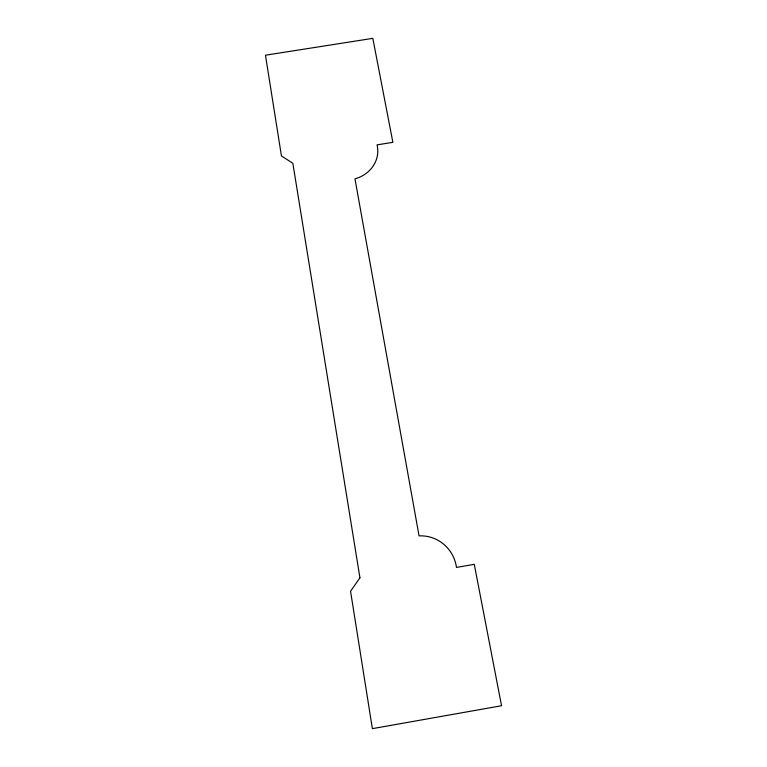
<?xml version="1.0" encoding="UTF-8"?>
<svg xmlns="http://www.w3.org/2000/svg" width="767" height="767" viewBox="0 0 767 767"><rect width="100%" height="100%" fill="white"/><g stroke="black" fill="none" stroke-linecap="round" stroke-linejoin="round"><path stroke-width="1.15" d="M359.934 577.848L350.557 591.232L372.378 728.65L501.541 705.736L474.274 564.339L456.47 567.417A36.231 35.512 72.5 0 0 419.06 535.884L354.968 178.845A31.581 28.542 -4.6 0 0 377.048 144.877L392.877 142.336L372.82 38.35L265.459 55.214L281.441 155.902L292.85 163.313L359.934 577.848"/></g></svg>
